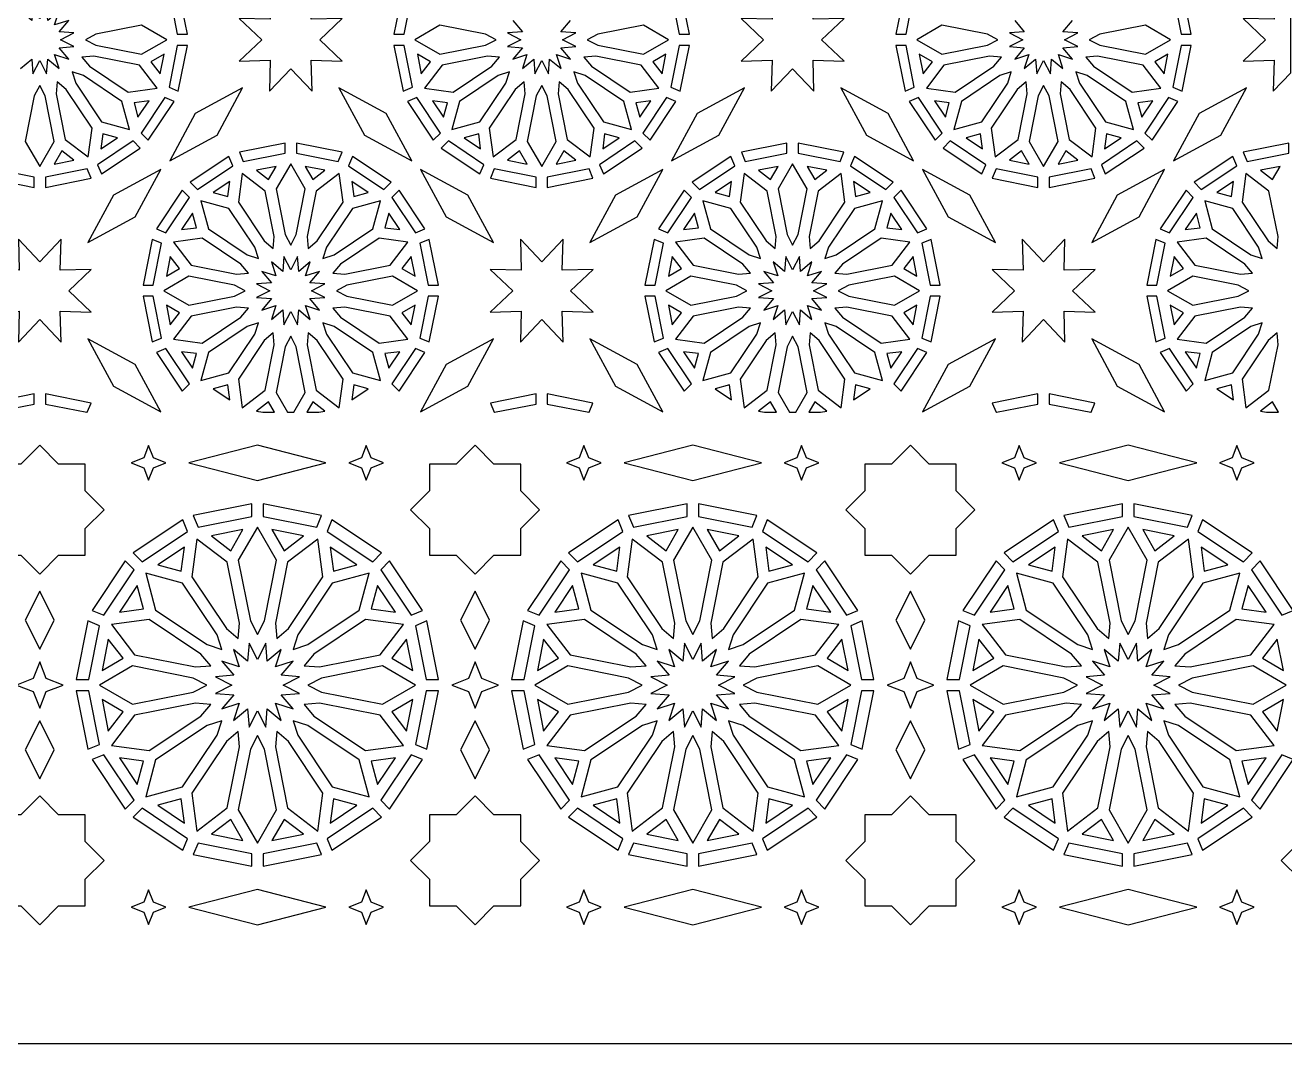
# Model space of a CAD drawing. Header units: millimetres. Extents: x 5 to 6335, y 27 to 2435.
# Drawn here: x 5806 to 6157.4, y 1034.8 to 1319 of the extents above; entities that cross this region are included whole.
import ezdxf

# ---------------------------------------------------------------- set-up
doc = ezdxf.new("R2010")
doc.units = ezdxf.units.MM
doc.layers.add('CUT', color=1, linetype='CONTINUOUS')

msp = doc.modelspace()

# ---------------------------------------------------------------- linework, layer by layer
at = {"layer": 'CUT'}
for points in [[(6335.16, 2434.99), (6335.16, 1034.84), (5285.01, 1034.84), (5285.01, 2434.99)], [(5851.276, 1316.49), (5848.742, 1329.223), (5846.143, 1328.145), (5848.461, 1316.49)], [(5886.036, 1300.548), (5885.803, 1309.197), (5894.452, 1308.964), (5888.171, 1314.915), (5894.452, 1320.866), (5885.803, 1320.633), (5886.036, 1329.282), (5880.085, 1323.001), (5874.134, 1329.282), (5874.367, 1320.633), (5865.718, 1320.866), (5871.999, 1314.915), (5865.718, 1308.964), (5874.367, 1309.197), (5874.134, 1300.548), (5880.085, 1306.829)], [(5911.709, 1316.49), (5914.027, 1328.145), (5911.428, 1329.223), (5908.894, 1316.49)], [(5991.276, 1316.49), (5988.742, 1329.223), (5986.143, 1328.145), (5988.461, 1316.49)], [(6026.036, 1300.548), (6025.803, 1309.197), (6034.452, 1308.964), (6028.171, 1314.915), (6034.452, 1320.866), (6025.803, 1320.633), (6026.036, 1329.282), (6020.085, 1323.001), (6014.134, 1329.282), (6014.367, 1320.633), (6005.718, 1320.866), (6011.999, 1314.915), (6005.718, 1308.964), (6014.367, 1309.197), (6014.134, 1300.548), (6020.085, 1306.829)], [(6051.709, 1316.49), (6054.027, 1328.145), (6051.428, 1329.223), (6048.894, 1316.49)], [(6131.276, 1316.49), (6128.742, 1329.223), (6126.143, 1328.145), (6128.461, 1316.49)], [(6159.01, 1324.136), (6154.134, 1329.282), (6154.367, 1320.633), (6145.718, 1320.866), (6151.999, 1314.915), (6145.718, 1308.964), (6154.367, 1309.197), (6154.134, 1300.548), (6159.01, 1305.694)], [(5822.816, 1314.915), (5825.773, 1313.401), (5838.485, 1310.872), (5845.489, 1314.915), (5838.485, 1318.958), (5825.773, 1316.429)], [(5937.354, 1314.915), (5934.397, 1316.429), (5921.685, 1318.958), (5914.681, 1314.915), (5921.685, 1310.872), (5934.397, 1313.401)], [(5962.816, 1314.915), (5965.773, 1313.401), (5978.485, 1310.872), (5985.489, 1314.915), (5978.485, 1318.958), (5965.773, 1316.429)], [(6077.354, 1314.915), (6074.397, 1316.429), (6061.685, 1318.958), (6054.681, 1314.915), (6061.685, 1310.872), (6074.397, 1313.401)], [(6102.816, 1314.915), (6105.773, 1313.401), (6118.485, 1310.872), (6125.489, 1314.915), (6118.485, 1318.958), (6105.773, 1316.429)], [(5844.754, 1310.853), (5841.103, 1308.745), (5843.67, 1305.4)], [(5848.742, 1300.607), (5851.276, 1313.34), (5848.461, 1313.34), (5846.143, 1301.685)], [(5914.027, 1301.685), (5911.709, 1313.34), (5908.894, 1313.34), (5911.428, 1300.607)], [(5916.5, 1305.4), (5919.067, 1308.745), (5915.416, 1310.853)], [(5984.754, 1310.853), (5981.103, 1308.745), (5983.67, 1305.4)], [(5988.742, 1300.607), (5991.276, 1313.34), (5988.461, 1313.34), (5986.143, 1301.685)], [(6054.027, 1301.685), (6051.709, 1313.34), (6048.894, 1313.34), (6051.428, 1300.607)], [(6056.5, 1305.4), (6059.067, 1308.745), (6055.416, 1310.853)], [(6124.754, 1310.853), (6121.103, 1308.745), (6123.67, 1305.4)], [(6128.742, 1300.607), (6131.276, 1313.34), (6128.461, 1313.34), (6126.143, 1301.685)], [(5823.998, 1307.513), (5834.776, 1300.311), (5842.793, 1301.366), (5837.871, 1307.782), (5825.158, 1310.311), (5821.847, 1310.043)], [(5938.323, 1310.043), (5935.012, 1310.311), (5922.299, 1307.782), (5917.377, 1301.366), (5925.394, 1300.311), (5936.172, 1307.513)], [(5963.998, 1307.513), (5974.776, 1300.311), (5982.793, 1301.366), (5977.871, 1307.782), (5965.158, 1310.311), (5961.847, 1310.043)], [(6078.323, 1310.043), (6075.012, 1310.311), (6062.299, 1307.782), (6057.377, 1301.366), (6065.394, 1300.311), (6076.172, 1307.513)], [(6103.998, 1307.513), (6114.776, 1300.311), (6122.793, 1301.366), (6117.871, 1307.782), (6105.158, 1310.311), (6101.847, 1310.043)], [(5819.087, 1305.913), (5820.107, 1302.751), (5827.308, 1291.974), (5835.119, 1289.881), (5833.026, 1297.692), (5822.249, 1304.893)], [(5941.083, 1305.913), (5937.921, 1304.893), (5927.144, 1297.692), (5925.051, 1289.881), (5932.862, 1291.974), (5940.063, 1302.751)], [(5959.087, 1305.913), (5960.107, 1302.751), (5967.308, 1291.974), (5975.119, 1289.881), (5973.026, 1297.692), (5962.249, 1304.893)], [(6081.083, 1305.913), (6077.921, 1304.893), (6067.144, 1297.692), (6065.051, 1289.881), (6072.862, 1291.974), (6080.063, 1302.751)], [(6099.087, 1305.913), (6100.107, 1302.751), (6107.308, 1291.974), (6115.119, 1289.881), (6113.026, 1297.692), (6102.249, 1304.893)], [(5808.571, 1299.227), (5806.042, 1286.515), (5810.085, 1279.511), (5814.128, 1286.515), (5811.599, 1299.227), (5810.085, 1302.184)], [(5814.957, 1303.153), (5814.689, 1299.842), (5817.218, 1287.129), (5823.634, 1282.207), (5824.689, 1290.224), (5817.487, 1301.002)], [(5859.529, 1288.266), (5866.634, 1301.464), (5853.436, 1294.359), (5846.331, 1281.161)], [(5906.734, 1294.359), (5893.536, 1301.464), (5900.641, 1288.266), (5913.839, 1281.161)], [(5945.213, 1303.153), (5942.683, 1301.002), (5935.481, 1290.224), (5936.536, 1282.207), (5942.952, 1287.129), (5945.481, 1299.842)], [(5950.085, 1302.184), (5948.571, 1299.227), (5946.042, 1286.515), (5950.085, 1279.511), (5954.128, 1286.515), (5951.599, 1299.227)], [(5954.957, 1303.153), (5954.689, 1299.842), (5957.218, 1287.129), (5963.634, 1282.207), (5964.689, 1290.224), (5957.487, 1301.002)], [(5999.529, 1288.266), (6006.634, 1301.464), (5993.436, 1294.359), (5986.331, 1281.161)], [(6046.734, 1294.359), (6033.536, 1301.464), (6040.641, 1288.266), (6053.839, 1281.161)], [(6085.213, 1303.153), (6082.683, 1301.002), (6075.481, 1290.224), (6076.536, 1282.207), (6082.952, 1287.129), (6085.481, 1299.842)], [(6090.085, 1302.184), (6088.571, 1299.227), (6086.042, 1286.515), (6090.085, 1279.511), (6094.128, 1286.515), (6091.599, 1299.227)], [(6094.957, 1303.153), (6094.689, 1299.842), (6097.218, 1287.129), (6103.634, 1282.207), (6104.689, 1290.224), (6097.487, 1301.002)], [(6139.529, 1288.266), (6146.634, 1301.464), (6133.436, 1294.359), (6126.331, 1281.161)], [(5840.561, 1297.895), (5836.381, 1297.345), (5837.472, 1293.272)], [(5840.324, 1286.903), (5847.537, 1297.697), (5844.937, 1298.774), (5838.335, 1288.893)], [(5912.633, 1297.697), (5919.846, 1286.903), (5921.835, 1288.893), (5915.233, 1298.774)], [(5922.698, 1293.272), (5923.789, 1297.345), (5919.609, 1297.895)], [(5980.561, 1297.895), (5976.381, 1297.345), (5977.472, 1293.272)], [(5980.324, 1286.903), (5987.537, 1297.697), (5984.937, 1298.774), (5978.335, 1288.893)], [(6052.633, 1297.697), (6059.846, 1286.903), (6061.835, 1288.893), (6055.233, 1298.774)], [(6062.698, 1293.272), (6063.789, 1297.345), (6059.609, 1297.895)], [(6120.561, 1297.895), (6116.381, 1297.345), (6117.472, 1293.272)], [(6120.324, 1286.903), (6127.537, 1297.697), (6124.937, 1298.774), (6118.335, 1288.893)], [(5827.303, 1277.463), (5838.097, 1284.676), (5836.107, 1286.665), (5826.226, 1280.063)], [(5831.728, 1287.528), (5827.655, 1288.619), (5827.105, 1284.439)], [(5866.855, 1280.973), (5878.51, 1283.291), (5878.51, 1286.106), (5865.777, 1283.572)], [(5881.66, 1283.291), (5893.315, 1280.973), (5894.393, 1283.572), (5881.66, 1286.106)], [(5922.073, 1284.676), (5932.867, 1277.463), (5933.944, 1280.063), (5924.063, 1286.665)], [(5933.065, 1284.439), (5932.515, 1288.619), (5928.442, 1287.528)], [(5967.303, 1277.463), (5978.097, 1284.676), (5976.107, 1286.665), (5966.226, 1280.063)], [(5971.728, 1287.528), (5967.655, 1288.619), (5967.105, 1284.439)], [(6006.855, 1280.973), (6018.51, 1283.291), (6018.51, 1286.106), (6005.777, 1283.572)], [(6021.66, 1283.291), (6033.315, 1280.973), (6034.393, 1283.572), (6021.66, 1286.106)], [(6062.073, 1284.676), (6072.867, 1277.463), (6073.944, 1280.063), (6064.063, 1286.665)], [(6073.065, 1284.439), (6072.515, 1288.619), (6068.442, 1287.528)], [(6107.303, 1277.463), (6118.097, 1284.676), (6116.107, 1286.665), (6106.226, 1280.063)], [(6111.728, 1287.528), (6107.655, 1288.619), (6107.105, 1284.439)], [(6146.855, 1280.973), (6158.51, 1283.291), (6158.51, 1286.106), (6145.777, 1283.572)], [(5819.6, 1281.33), (5816.255, 1283.897), (5814.147, 1280.246)], [(5946.023, 1280.246), (5943.915, 1283.897), (5940.57, 1281.33)], [(5959.6, 1281.33), (5956.255, 1283.897), (5954.147, 1280.246)], [(6086.023, 1280.246), (6083.915, 1283.897), (6080.57, 1281.33)], [(6099.6, 1281.33), (6096.255, 1283.897), (6094.147, 1280.246)], [(5854.063, 1273.165), (5863.944, 1279.767), (5862.867, 1282.367), (5852.073, 1275.154)], [(5873.915, 1275.933), (5876.023, 1279.584), (5870.57, 1278.5)], [(5880.085, 1257.646), (5881.599, 1260.603), (5884.128, 1273.315), (5880.085, 1280.319), (5876.042, 1273.315), (5878.571, 1260.603)], [(5886.255, 1275.933), (5889.6, 1278.5), (5884.147, 1279.584)], [(5908.097, 1275.154), (5897.303, 1282.367), (5896.226, 1279.767), (5906.107, 1273.165)], [(5994.063, 1273.165), (6003.944, 1279.767), (6002.867, 1282.367), (5992.073, 1275.154)], [(6013.915, 1275.933), (6016.023, 1279.584), (6010.57, 1278.5)], [(6020.085, 1257.646), (6021.599, 1260.603), (6024.128, 1273.315), (6020.085, 1280.319), (6016.042, 1273.315), (6018.571, 1260.603)], [(6026.255, 1275.933), (6029.6, 1278.5), (6024.147, 1279.584)], [(6048.097, 1275.154), (6037.303, 1282.367), (6036.226, 1279.767), (6046.107, 1273.165)], [(6134.063, 1273.165), (6143.944, 1279.767), (6142.867, 1282.367), (6132.073, 1275.154)], [(6153.915, 1275.933), (6156.023, 1279.584), (6150.57, 1278.5)], [(5808.51, 1276.539), (5796.855, 1278.857), (5795.777, 1276.258), (5808.51, 1273.724)], [(5811.66, 1273.724), (5824.393, 1276.258), (5823.315, 1278.857), (5811.66, 1276.539)], [(5830.641, 1271.564), (5823.536, 1258.366), (5836.734, 1265.471), (5843.839, 1278.669)], [(5858.442, 1272.302), (5862.515, 1271.211), (5863.065, 1275.391)], [(5875.213, 1256.677), (5875.481, 1259.988), (5872.952, 1272.701), (5866.536, 1277.623), (5865.481, 1269.606), (5872.683, 1258.828)], [(5884.957, 1256.677), (5887.487, 1258.828), (5894.689, 1269.606), (5893.634, 1277.623), (5887.218, 1272.701), (5884.689, 1259.988)], [(5897.655, 1271.211), (5901.728, 1272.302), (5897.105, 1275.391)], [(5923.436, 1265.471), (5936.634, 1258.366), (5929.529, 1271.564), (5916.331, 1278.669)], [(5935.777, 1276.258), (5948.51, 1273.724), (5948.51, 1276.539), (5936.855, 1278.857)], [(5951.66, 1273.724), (5964.393, 1276.258), (5963.315, 1278.857), (5951.66, 1276.539)], [(5970.641, 1271.564), (5963.536, 1258.366), (5976.734, 1265.471), (5983.839, 1278.669)], [(5998.442, 1272.302), (6002.515, 1271.211), (6003.065, 1275.391)], [(6015.213, 1256.677), (6015.481, 1259.988), (6012.952, 1272.701), (6006.536, 1277.623), (6005.481, 1269.606), (6012.683, 1258.828)], [(6024.957, 1256.677), (6027.487, 1258.828), (6034.689, 1269.606), (6033.634, 1277.623), (6027.218, 1272.701), (6024.689, 1259.988)], [(6037.655, 1271.211), (6041.728, 1272.302), (6037.105, 1275.391)], [(6063.436, 1265.471), (6076.634, 1258.366), (6069.529, 1271.564), (6056.331, 1278.669)], [(6075.777, 1276.258), (6088.51, 1273.724), (6088.51, 1276.539), (6076.855, 1278.857)], [(6091.66, 1273.724), (6104.393, 1276.258), (6103.315, 1278.857), (6091.66, 1276.539)], [(6110.641, 1271.564), (6103.536, 1258.366), (6116.734, 1265.471), (6123.839, 1278.669)], [(6138.442, 1272.302), (6142.515, 1271.211), (6143.065, 1275.391)], [(6155.213, 1256.677), (6155.481, 1259.988), (6152.952, 1272.701), (6146.536, 1277.623), (6145.481, 1269.606), (6152.683, 1258.828)], [(5845.233, 1261.056), (5851.835, 1270.937), (5849.846, 1272.927), (5842.633, 1262.133)], [(5917.537, 1262.133), (5910.324, 1272.927), (5908.335, 1270.937), (5914.937, 1261.056)], [(5985.233, 1261.056), (5991.835, 1270.937), (5989.846, 1272.927), (5982.633, 1262.133)], [(6057.537, 1262.133), (6050.324, 1272.927), (6048.335, 1270.937), (6054.937, 1261.056)], [(6125.233, 1261.056), (6131.835, 1270.937), (6129.846, 1272.927), (6122.633, 1262.133)], [(5871.083, 1253.917), (5870.063, 1257.079), (5862.862, 1267.856), (5855.051, 1269.949), (5857.144, 1262.138), (5867.921, 1254.937)], [(5889.087, 1253.917), (5892.249, 1254.937), (5903.026, 1262.138), (5905.119, 1269.949), (5897.308, 1267.856), (5890.107, 1257.079)], [(6011.083, 1253.917), (6010.063, 1257.079), (6002.862, 1267.856), (5995.051, 1269.949), (5997.144, 1262.138), (6007.921, 1254.937)], [(6029.087, 1253.917), (6032.249, 1254.937), (6043.026, 1262.138), (6045.119, 1269.949), (6037.308, 1267.856), (6030.107, 1257.079)], [(6151.083, 1253.917), (6150.063, 1257.079), (6142.862, 1267.856), (6135.051, 1269.949), (6137.144, 1262.138), (6147.921, 1254.937)], [(5849.609, 1261.935), (5853.789, 1262.485), (5852.698, 1266.558)], [(5906.381, 1262.485), (5910.561, 1261.935), (5907.472, 1266.558)], [(5989.609, 1261.935), (5993.789, 1262.485), (5992.698, 1266.558)], [(6046.381, 1262.485), (6050.561, 1261.935), (6047.472, 1266.558)], [(6129.609, 1261.935), (6133.789, 1262.485), (6132.698, 1266.558)], [(5810.085, 1236.829), (5816.036, 1230.548), (5815.803, 1239.197), (5824.452, 1238.964), (5818.171, 1244.915), (5824.452, 1250.866), (5815.803, 1250.633), (5816.036, 1259.282), (5810.085, 1253.001), (5804.134, 1259.282), (5804.367, 1250.633), (5795.718, 1250.866), (5801.999, 1244.915), (5795.718, 1238.964), (5804.367, 1239.197), (5804.134, 1230.548)], [(5841.709, 1246.49), (5844.027, 1258.145), (5841.428, 1259.223), (5838.894, 1246.49)], [(5868.323, 1249.787), (5866.172, 1252.317), (5855.394, 1259.519), (5847.377, 1258.464), (5852.299, 1252.048), (5865.012, 1249.519)], [(5891.847, 1249.787), (5895.158, 1249.519), (5907.871, 1252.048), (5912.793, 1258.464), (5904.776, 1259.519), (5893.998, 1252.317)], [(5921.276, 1246.49), (5918.742, 1259.223), (5916.143, 1258.145), (5918.461, 1246.49)], [(5956.036, 1230.548), (5955.803, 1239.197), (5964.452, 1238.964), (5958.171, 1244.915), (5964.452, 1250.866), (5955.803, 1250.633), (5956.036, 1259.282), (5950.085, 1253.001), (5944.134, 1259.282), (5944.367, 1250.633), (5935.718, 1250.866), (5941.999, 1244.915), (5935.718, 1238.964), (5944.367, 1239.197), (5944.134, 1230.548), (5950.085, 1236.829)], [(5981.709, 1246.49), (5984.027, 1258.145), (5981.428, 1259.223), (5978.894, 1246.49)], [(6008.323, 1249.787), (6006.172, 1252.317), (5995.394, 1259.519), (5987.377, 1258.464), (5992.299, 1252.048), (6005.012, 1249.519)], [(6031.847, 1249.787), (6035.158, 1249.519), (6047.871, 1252.048), (6052.793, 1258.464), (6044.776, 1259.519), (6033.998, 1252.317)], [(6061.276, 1246.49), (6058.742, 1259.223), (6056.143, 1258.145), (6058.461, 1246.49)], [(6096.036, 1230.548), (6095.803, 1239.197), (6104.452, 1238.964), (6098.171, 1244.915), (6104.452, 1250.866), (6095.803, 1250.633), (6096.036, 1259.282), (6090.085, 1253.001), (6084.134, 1259.282), (6084.367, 1250.633), (6075.718, 1250.866), (6081.999, 1244.915), (6075.718, 1238.964), (6084.367, 1239.197), (6084.134, 1230.548), (6090.085, 1236.829)], [(6121.709, 1246.49), (6124.027, 1258.145), (6121.428, 1259.223), (6118.894, 1246.49)], [(6148.323, 1249.787), (6146.172, 1252.317), (6135.394, 1259.519), (6127.377, 1258.464), (6132.299, 1252.048), (6145.012, 1249.519)], [(5845.416, 1248.977), (5849.067, 1251.085), (5846.5, 1254.43)], [(5881.978, 1235.397), (5882.313, 1239.535), (5885.477, 1236.846), (5884.203, 1240.797), (5888.154, 1239.523), (5885.465, 1242.687), (5889.603, 1243.022), (5885.909, 1244.915), (5889.603, 1246.808), (5885.465, 1247.143), (5888.154, 1250.307), (5884.203, 1249.033), (5885.477, 1252.984), (5882.313, 1250.295), (5881.978, 1254.433), (5880.085, 1250.739), (5878.192, 1254.433), (5877.857, 1250.295), (5874.693, 1252.984), (5875.967, 1249.033), (5872.016, 1250.307), (5874.705, 1247.143), (5870.567, 1246.808), (5874.261, 1244.915), (5870.567, 1243.022), (5874.705, 1242.687), (5872.016, 1239.523), (5875.967, 1240.797), (5874.693, 1236.846), (5877.857, 1239.535), (5878.192, 1235.397), (5880.085, 1239.091)], [(5911.103, 1251.085), (5914.754, 1248.977), (5913.67, 1254.43)], [(5985.416, 1248.977), (5989.067, 1251.085), (5986.5, 1254.43)], [(6021.978, 1235.397), (6022.313, 1239.535), (6025.477, 1236.846), (6024.203, 1240.797), (6028.154, 1239.523), (6025.465, 1242.687), (6029.603, 1243.022), (6025.909, 1244.915), (6029.603, 1246.808), (6025.465, 1247.143), (6028.154, 1250.307), (6024.203, 1249.033), (6025.477, 1252.984), (6022.313, 1250.295), (6021.978, 1254.433), (6020.085, 1250.739), (6018.192, 1254.433), (6017.857, 1250.295), (6014.693, 1252.984), (6015.967, 1249.033), (6012.016, 1250.307), (6014.705, 1247.143), (6010.567, 1246.808), (6014.261, 1244.915), (6010.567, 1243.022), (6014.705, 1242.687), (6012.016, 1239.523), (6015.967, 1240.797), (6014.693, 1236.846), (6017.857, 1239.535), (6018.192, 1235.397), (6020.085, 1239.091)], [(6051.103, 1251.085), (6054.754, 1248.977), (6053.67, 1254.43)], [(6125.416, 1248.977), (6129.067, 1251.085), (6126.5, 1254.43)], [(5867.354, 1244.915), (5864.397, 1246.429), (5851.685, 1248.958), (5844.681, 1244.915), (5851.685, 1240.872), (5864.397, 1243.401)], [(5892.816, 1244.915), (5895.773, 1243.401), (5908.485, 1240.872), (5915.489, 1244.915), (5908.485, 1248.958), (5895.773, 1246.429)], [(6007.354, 1244.915), (6004.397, 1246.429), (5991.685, 1248.958), (5984.681, 1244.915), (5991.685, 1240.872), (6004.397, 1243.401)], [(6032.816, 1244.915), (6035.773, 1243.401), (6048.485, 1240.872), (6055.489, 1244.915), (6048.485, 1248.958), (6035.773, 1246.429)], [(6147.354, 1244.915), (6144.397, 1246.429), (6131.685, 1248.958), (6124.681, 1244.915), (6131.685, 1240.872), (6144.397, 1243.401)], [(5844.027, 1231.685), (5841.709, 1243.34), (5838.894, 1243.34), (5841.428, 1230.607)], [(5846.5, 1235.4), (5849.067, 1238.745), (5845.416, 1240.853)], [(5868.323, 1240.043), (5865.012, 1240.311), (5852.299, 1237.782), (5847.377, 1231.366), (5855.394, 1230.311), (5866.172, 1237.513)], [(5893.998, 1237.513), (5904.776, 1230.311), (5912.793, 1231.366), (5907.871, 1237.782), (5895.158, 1240.311), (5891.847, 1240.043)], [(5914.754, 1240.853), (5911.103, 1238.745), (5913.67, 1235.4)], [(5918.742, 1230.607), (5921.276, 1243.34), (5918.461, 1243.34), (5916.143, 1231.685)], [(5984.027, 1231.685), (5981.709, 1243.34), (5978.894, 1243.34), (5981.428, 1230.607)], [(5986.5, 1235.4), (5989.067, 1238.745), (5985.416, 1240.853)], [(6008.323, 1240.043), (6005.012, 1240.311), (5992.299, 1237.782), (5987.377, 1231.366), (5995.394, 1230.311), (6006.172, 1237.513)], [(6033.998, 1237.513), (6044.776, 1230.311), (6052.793, 1231.366), (6047.871, 1237.782), (6035.158, 1240.311), (6031.847, 1240.043)], [(6054.754, 1240.853), (6051.103, 1238.745), (6053.67, 1235.4)], [(6058.742, 1230.607), (6061.276, 1243.34), (6058.461, 1243.34), (6056.143, 1231.685)], [(6124.027, 1231.685), (6121.709, 1243.34), (6118.894, 1243.34), (6121.428, 1230.607)], [(6126.5, 1235.4), (6129.067, 1238.745), (6125.416, 1240.853)], [(6148.323, 1240.043), (6145.012, 1240.311), (6132.299, 1237.782), (6127.377, 1231.366), (6135.394, 1230.311), (6146.172, 1237.513)], [(5871.083, 1235.913), (5867.921, 1234.893), (5857.144, 1227.692), (5855.051, 1219.881), (5862.862, 1221.974), (5870.063, 1232.751)], [(5889.087, 1235.913), (5890.107, 1232.751), (5897.308, 1221.974), (5905.119, 1219.881), (5903.026, 1227.692), (5892.249, 1234.893)], [(6011.083, 1235.913), (6007.921, 1234.893), (5997.144, 1227.692), (5995.051, 1219.881), (6002.862, 1221.974), (6010.063, 1232.751)], [(6029.087, 1235.913), (6030.107, 1232.751), (6037.308, 1221.974), (6045.119, 1219.881), (6043.026, 1227.692), (6032.249, 1234.893)], [(6151.083, 1235.913), (6147.921, 1234.893), (6137.144, 1227.692), (6135.051, 1219.881), (6142.862, 1221.974), (6150.063, 1232.751)], [(5836.734, 1224.359), (5823.536, 1231.464), (5830.641, 1218.266), (5843.839, 1211.161)], [(5875.213, 1233.153), (5872.683, 1231.002), (5865.481, 1220.224), (5866.536, 1212.207), (5872.952, 1217.129), (5875.481, 1229.842)], [(5880.939, 1210.99), (5884.128, 1216.515), (5881.599, 1229.227), (5880.085, 1232.184), (5878.571, 1229.227), (5876.042, 1216.515), (5879.231, 1210.99)], [(5884.957, 1233.153), (5884.689, 1229.842), (5887.218, 1217.129), (5893.634, 1212.207), (5894.689, 1220.224), (5887.487, 1231.002)], [(5929.529, 1218.266), (5936.634, 1231.464), (5923.436, 1224.359), (5916.331, 1211.161)], [(5976.734, 1224.359), (5963.536, 1231.464), (5970.641, 1218.266), (5983.839, 1211.161)], [(6015.213, 1233.153), (6012.683, 1231.002), (6005.481, 1220.224), (6006.536, 1212.207), (6012.952, 1217.129), (6015.481, 1229.842)], [(6020.939, 1210.99), (6024.128, 1216.515), (6021.599, 1229.227), (6020.085, 1232.184), (6018.571, 1229.227), (6016.042, 1216.515), (6019.231, 1210.99)], [(6024.957, 1233.153), (6024.689, 1229.842), (6027.218, 1217.129), (6033.634, 1212.207), (6034.689, 1220.224), (6027.487, 1231.002)], [(6069.529, 1218.266), (6076.634, 1231.464), (6063.436, 1224.359), (6056.331, 1211.161)], [(6116.734, 1224.359), (6103.536, 1231.464), (6110.641, 1218.266), (6123.839, 1211.161)], [(6155.213, 1233.153), (6152.683, 1231.002), (6145.481, 1220.224), (6146.536, 1212.207), (6152.952, 1217.129), (6155.481, 1229.842)], [(5842.633, 1227.697), (5849.846, 1216.903), (5851.835, 1218.893), (5845.233, 1228.774)], [(5852.698, 1223.272), (5853.789, 1227.345), (5849.609, 1227.895)], [(5910.561, 1227.895), (5906.381, 1227.345), (5907.472, 1223.272)], [(5910.324, 1216.903), (5917.537, 1227.697), (5914.937, 1228.774), (5908.335, 1218.893)], [(5982.633, 1227.697), (5989.846, 1216.903), (5991.835, 1218.893), (5985.233, 1228.774)], [(5992.698, 1223.272), (5993.789, 1227.345), (5989.609, 1227.895)], [(6050.561, 1227.895), (6046.381, 1227.345), (6047.472, 1223.272)], [(6050.324, 1216.903), (6057.537, 1227.697), (6054.937, 1228.774), (6048.335, 1218.893)], [(6122.633, 1227.697), (6129.846, 1216.903), (6131.835, 1218.893), (6125.233, 1228.774)], [(6132.698, 1223.272), (6133.789, 1227.345), (6129.609, 1227.895)], [(5796.945, 1210.99), (5808.51, 1213.291), (5808.51, 1216.106), (5795.777, 1213.572), (5796.847, 1210.99)], [(5823.323, 1210.99), (5824.393, 1213.572), (5811.66, 1216.106), (5811.66, 1213.291), (5823.225, 1210.99)], [(5863.065, 1214.439), (5862.515, 1218.619), (5858.442, 1217.528)], [(5901.728, 1217.528), (5897.655, 1218.619), (5897.105, 1214.439)], [(5936.945, 1210.99), (5948.51, 1213.291), (5948.51, 1216.106), (5935.777, 1213.572), (5936.847, 1210.99)], [(5963.323, 1210.99), (5964.393, 1213.572), (5951.66, 1216.106), (5951.66, 1213.291), (5963.225, 1210.99)], [(6003.065, 1214.439), (6002.515, 1218.619), (5998.442, 1217.528)], [(6041.728, 1217.528), (6037.655, 1218.619), (6037.105, 1214.439)], [(6076.945, 1210.99), (6088.51, 1213.291), (6088.51, 1216.106), (6075.777, 1213.572), (6076.847, 1210.99)], [(6103.323, 1210.99), (6104.393, 1213.572), (6091.66, 1216.106), (6091.66, 1213.291), (6103.225, 1210.99)], [(6143.065, 1214.439), (6142.515, 1218.619), (6138.442, 1217.528)], [(5875.594, 1210.99), (5873.915, 1213.897), (5870.57, 1211.33), (5872.282, 1210.99)], [(5887.888, 1210.99), (5889.6, 1211.33), (5886.255, 1213.897), (5884.576, 1210.99)], [(6015.594, 1210.99), (6013.915, 1213.897), (6010.57, 1211.33), (6012.282, 1210.99)], [(6027.888, 1210.99), (6029.6, 1211.33), (6026.255, 1213.897), (6024.576, 1210.99)], [(6155.594, 1210.99), (6153.915, 1213.897), (6150.57, 1211.33), (6152.282, 1210.99)], [(5797.368, 1178.558), (5797.368, 1171.108), (5804.818, 1171.108), (5810.085, 1165.841), (5815.352, 1171.108), (5822.802, 1171.108), (5822.802, 1178.558), (5828.069, 1183.825), (5822.802, 1189.092), (5822.802, 1196.542), (5815.352, 1196.542), (5810.085, 1201.809), (5804.818, 1196.542), (5797.368, 1196.542), (5797.368, 1189.092), (5792.101, 1183.825)], [(5839.079, 1195.527), (5840.442, 1192.069), (5841.805, 1195.527), (5845.263, 1196.89), (5841.805, 1198.253), (5840.442, 1201.711), (5839.079, 1198.253), (5835.621, 1196.89)], [(5851.671, 1196.89), (5870.799, 1191.942), (5889.928, 1196.89), (5870.799, 1201.838)], [(5899.793, 1195.527), (5901.156, 1192.069), (5902.52, 1195.527), (5905.977, 1196.89), (5902.52, 1198.253), (5901.156, 1201.711), (5899.793, 1198.253), (5896.335, 1196.89)], [(5918.797, 1178.558), (5918.797, 1171.108), (5926.246, 1171.108), (5931.514, 1165.841), (5936.781, 1171.108), (5944.23, 1171.108), (5944.23, 1178.558), (5949.498, 1183.825), (5944.23, 1189.092), (5944.23, 1196.542), (5936.781, 1196.542), (5931.514, 1201.809), (5926.246, 1196.542), (5918.797, 1196.542), (5918.797, 1189.092), (5913.53, 1183.825)], [(5960.507, 1195.527), (5961.871, 1192.069), (5963.234, 1195.527), (5966.692, 1196.89), (5963.234, 1198.253), (5961.871, 1201.711), (5960.507, 1198.253), (5957.05, 1196.89)], [(5973.099, 1196.89), (5992.228, 1191.942), (6011.356, 1196.89), (5992.228, 1201.838)], [(6021.222, 1195.527), (6022.585, 1192.069), (6023.948, 1195.527), (6027.406, 1196.89), (6023.948, 1198.253), (6022.585, 1201.711), (6021.222, 1198.253), (6017.764, 1196.89)], [(6040.226, 1178.558), (6040.226, 1171.108), (6047.675, 1171.108), (6052.942, 1165.841), (6058.21, 1171.108), (6065.659, 1171.108), (6065.659, 1178.558), (6070.926, 1183.825), (6065.659, 1189.092), (6065.659, 1196.542), (6058.21, 1196.542), (6052.942, 1201.809), (6047.675, 1196.542), (6040.226, 1196.542), (6040.226, 1189.092), (6034.958, 1183.825)], [(6081.936, 1195.527), (6083.299, 1192.069), (6084.663, 1195.527), (6088.12, 1196.89), (6084.663, 1198.253), (6083.299, 1201.711), (6081.936, 1198.253), (6078.478, 1196.89)], [(6094.528, 1196.89), (6113.656, 1191.942), (6132.785, 1196.89), (6113.656, 1201.838)], [(6142.65, 1195.527), (6144.014, 1192.069), (6145.377, 1195.527), (6148.835, 1196.89), (6145.377, 1198.253), (6144.014, 1201.711), (6142.65, 1198.253), (6139.193, 1196.89)], [(5854.25, 1178.986), (5869.224, 1181.964), (5869.224, 1185.446), (5852.917, 1182.201)], [(5872.374, 1181.964), (5887.349, 1178.986), (5888.682, 1182.201), (5872.374, 1185.446)], [(5975.678, 1178.986), (5990.653, 1181.964), (5990.653, 1185.446), (5974.346, 1182.201)], [(5993.803, 1181.964), (6008.777, 1178.986), (6010.11, 1182.201), (5993.803, 1185.446)], [(6097.107, 1178.986), (6112.081, 1181.964), (6112.081, 1185.446), (6095.774, 1182.201)], [(6115.231, 1181.964), (6130.206, 1178.986), (6131.539, 1182.201), (6115.231, 1185.446)], [(5838.645, 1169.298), (5851.339, 1177.78), (5850.007, 1180.996), (5836.183, 1171.759)], [(5890.259, 1177.78), (5902.954, 1169.298), (5905.416, 1171.759), (5891.591, 1180.996)], [(5960.073, 1169.298), (5972.768, 1177.78), (5971.436, 1180.996), (5957.612, 1171.759)], [(6011.688, 1177.78), (6024.382, 1169.298), (6026.844, 1171.759), (6013.02, 1180.996)], [(6081.502, 1169.298), (6094.196, 1177.78), (6092.865, 1180.996), (6079.04, 1171.759)], [(6133.117, 1177.78), (6145.811, 1169.298), (6148.273, 1171.759), (6134.448, 1180.996)], [(5857.965, 1176.513), (5863.347, 1172.384), (5866.738, 1178.258)], [(5872.751, 1152.801), (5876.126, 1169.766), (5870.799, 1178.992), (5865.473, 1169.766), (5868.848, 1152.801), (5870.799, 1148.991)], [(5883.634, 1176.513), (5874.861, 1178.258), (5878.252, 1172.384)], [(5979.393, 1176.513), (5984.775, 1172.384), (5988.166, 1178.258)], [(5994.179, 1152.801), (5997.554, 1169.766), (5992.228, 1178.992), (5986.901, 1169.766), (5990.276, 1152.801), (5992.228, 1148.991)], [(6005.062, 1176.513), (5996.289, 1178.258), (5999.681, 1172.384)], [(6100.822, 1176.513), (6106.204, 1172.384), (6109.595, 1178.258)], [(6115.608, 1152.801), (6118.983, 1169.766), (6113.656, 1178.992), (6108.33, 1169.766), (6111.705, 1152.801), (6113.656, 1148.991)], [(6126.491, 1176.513), (6117.718, 1178.258), (6121.109, 1172.384)], [(5865.412, 1147.92), (5865.758, 1152.187), (5862.383, 1169.152), (5853.931, 1175.636), (5852.541, 1165.075), (5862.152, 1150.692)], [(5879.447, 1150.692), (5889.057, 1165.075), (5887.667, 1175.636), (5879.215, 1169.152), (5875.841, 1152.187), (5876.186, 1147.92)], [(5986.841, 1147.92), (5987.186, 1152.187), (5983.812, 1169.152), (5975.36, 1175.636), (5973.97, 1165.075), (5983.58, 1150.692)], [(6000.875, 1150.692), (6010.486, 1165.075), (6009.096, 1175.636), (6000.644, 1169.152), (5997.27, 1152.187), (5997.615, 1147.92)], [(6108.27, 1147.92), (6108.615, 1152.187), (6105.241, 1169.152), (6096.788, 1175.636), (6095.398, 1165.075), (6105.009, 1150.692)], [(6122.304, 1150.692), (6131.914, 1165.075), (6130.524, 1175.636), (6122.072, 1169.152), (6118.698, 1152.187), (6119.043, 1147.92)], [(5843.023, 1168.435), (5849.575, 1166.679), (5850.461, 1173.405)], [(5898.576, 1168.435), (5891.138, 1173.405), (5892.023, 1166.679)], [(5964.451, 1168.435), (5971.004, 1166.679), (5971.889, 1173.405)], [(6020.004, 1168.435), (6012.567, 1173.405), (6013.452, 1166.679)], [(6085.88, 1168.435), (6092.433, 1166.679), (6093.318, 1173.405)], [(6141.433, 1168.435), (6133.995, 1173.405), (6134.88, 1166.679)], [(5827.935, 1154.375), (5836.417, 1167.069), (5833.956, 1169.531), (5824.718, 1155.707)], [(5905.182, 1167.069), (5913.664, 1154.375), (5916.881, 1155.707), (5907.643, 1169.531)], [(5949.363, 1154.375), (5957.845, 1167.069), (5955.384, 1169.531), (5946.147, 1155.707)], [(6026.611, 1167.07), (6035.093, 1154.375), (6038.309, 1155.707), (6029.071, 1169.531)], [(6070.792, 1154.375), (6079.274, 1167.069), (6076.813, 1169.531), (6067.575, 1155.707)], [(6148.039, 1167.069), (6156.521, 1154.375), (6159.738, 1155.707), (6150.5, 1169.531)], [(5859.532, 1148.943), (5849.922, 1163.325), (5839.632, 1166.082), (5842.389, 1155.792), (5856.772, 1146.182), (5860.846, 1144.868)], [(5884.827, 1146.182), (5899.209, 1155.792), (5901.966, 1166.082), (5891.677, 1163.325), (5882.066, 1148.943), (5880.752, 1144.868)], [(5980.961, 1148.943), (5971.35, 1163.325), (5961.061, 1166.082), (5963.818, 1155.792), (5978.2, 1146.182), (5982.275, 1144.868)], [(6006.255, 1146.182), (6020.638, 1155.792), (6023.395, 1166.082), (6013.105, 1163.325), (6003.495, 1148.943), (6002.181, 1144.868)], [(6102.389, 1148.943), (6092.779, 1163.325), (6082.489, 1166.082), (6085.246, 1155.792), (6099.629, 1146.182), (6103.703, 1144.868)], [(6127.684, 1146.182), (6142.067, 1155.792), (6144.824, 1166.082), (6134.534, 1163.325), (6124.923, 1148.943), (6123.61, 1144.868)], [(5810.085, 1161.111), (5806.032, 1153.005), (5810.085, 1144.898), (5814.138, 1153.005)], [(5832.31, 1155.254), (5839.035, 1156.139), (5837.279, 1162.691)], [(5909.289, 1155.254), (5904.319, 1162.691), (5902.564, 1156.139)], [(5931.514, 1161.111), (5927.46, 1153.005), (5931.514, 1144.898), (5935.567, 1153.005)], [(5953.738, 1155.254), (5960.463, 1156.139), (5958.708, 1162.691)], [(6030.717, 1155.254), (6025.748, 1162.691), (6023.992, 1156.139)], [(6052.942, 1161.111), (6048.889, 1153.005), (6052.942, 1144.898), (6056.995, 1153.005)], [(6075.167, 1155.254), (6081.892, 1156.139), (6080.136, 1162.691)], [(6152.146, 1155.254), (6147.176, 1162.691), (6145.421, 1156.139)], [(5823.75, 1136.49), (5826.729, 1151.464), (5823.513, 1152.797), (5820.269, 1136.49)], [(5855.022, 1143.563), (5840.639, 1153.173), (5830.078, 1151.783), (5836.562, 1143.331), (5853.527, 1139.957), (5857.794, 1140.302)], [(5888.071, 1139.957), (5905.036, 1143.331), (5911.521, 1151.783), (5900.959, 1153.173), (5886.577, 1143.563), (5883.804, 1140.302)], [(5921.33, 1136.49), (5918.086, 1152.797), (5914.87, 1151.464), (5917.849, 1136.49)], [(5945.178, 1136.49), (5948.157, 1151.464), (5944.942, 1152.797), (5941.697, 1136.49)], [(5976.451, 1143.563), (5962.068, 1153.173), (5951.506, 1151.783), (5957.991, 1143.331), (5974.956, 1139.957), (5979.223, 1140.302)], [(6009.5, 1139.957), (6026.465, 1143.331), (6032.949, 1151.783), (6022.388, 1153.173), (6008.005, 1143.563), (6005.233, 1140.302)], [(6042.758, 1136.49), (6039.514, 1152.797), (6036.299, 1151.464), (6039.277, 1136.49)], [(6066.607, 1136.49), (6069.586, 1151.464), (6066.37, 1152.797), (6063.126, 1136.49)], [(6097.879, 1143.563), (6083.497, 1153.173), (6072.935, 1151.783), (6079.419, 1143.331), (6096.385, 1139.957), (6100.652, 1140.302)], [(6130.928, 1139.957), (6147.893, 1143.331), (6154.378, 1151.783), (6143.816, 1153.173), (6129.434, 1143.563), (6126.661, 1140.302)], [(5827.457, 1138.977), (5833.331, 1142.368), (5829.201, 1147.749)], [(5863.632, 1134.915), (5859.082, 1132.584), (5864.177, 1132.172), (5860.866, 1128.277), (5865.73, 1129.846), (5864.162, 1124.982), (5868.056, 1128.293), (5868.468, 1123.198), (5870.799, 1127.748), (5873.13, 1123.198), (5873.542, 1128.293), (5877.437, 1124.982), (5875.868, 1129.846), (5880.733, 1128.277), (5877.422, 1132.172), (5882.516, 1132.584), (5877.968, 1134.915), (5882.516, 1137.246), (5877.422, 1137.658), (5880.733, 1141.553), (5875.868, 1139.984), (5877.437, 1144.848), (5873.542, 1141.537), (5873.13, 1146.632), (5870.799, 1142.082), (5868.468, 1146.632), (5868.056, 1141.537), (5864.162, 1144.848), (5865.73, 1139.984), (5860.866, 1141.553), (5864.177, 1137.658), (5859.082, 1137.246)], [(5914.142, 1138.977), (5912.397, 1147.749), (5908.268, 1142.368)], [(5948.885, 1138.977), (5954.759, 1142.368), (5950.63, 1147.749)], [(5985.059, 1134.915), (5980.511, 1132.584), (5985.606, 1132.172), (5982.295, 1128.277), (5987.159, 1129.846), (5985.59, 1124.982), (5989.485, 1128.293), (5989.897, 1123.198), (5992.228, 1127.748), (5994.559, 1123.198), (5994.971, 1128.293), (5998.865, 1124.982), (5997.297, 1129.846), (6002.161, 1128.277), (5998.85, 1132.172), (6003.945, 1132.584), (5999.395, 1134.915), (6003.945, 1137.246), (5998.85, 1137.658), (6002.161, 1141.553), (5997.297, 1139.984), (5998.865, 1144.848), (5994.971, 1141.537), (5994.559, 1146.632), (5992.228, 1142.082), (5989.897, 1146.632), (5989.485, 1141.537), (5985.59, 1144.848), (5987.159, 1139.984), (5982.295, 1141.553), (5985.606, 1137.658), (5980.511, 1137.246)], [(6035.57, 1138.977), (6033.826, 1147.749), (6029.697, 1142.368)], [(6070.314, 1138.977), (6076.188, 1142.368), (6072.059, 1147.749)], [(6106.489, 1134.915), (6101.939, 1132.584), (6107.034, 1132.172), (6103.723, 1128.277), (6108.588, 1129.846), (6107.019, 1124.982), (6110.913, 1128.293), (6111.325, 1123.198), (6113.656, 1127.747), (6115.987, 1123.198), (6116.399, 1128.293), (6120.294, 1124.982), (6118.725, 1129.846), (6123.59, 1128.277), (6120.279, 1132.172), (6125.373, 1132.584), (6120.825, 1134.915), (6125.373, 1137.246), (6120.279, 1137.658), (6123.59, 1141.553), (6118.725, 1139.984), (6120.294, 1144.848), (6116.399, 1141.537), (6115.987, 1146.632), (6113.656, 1142.083), (6111.325, 1146.632), (6110.913, 1141.537), (6107.019, 1144.848), (6108.588, 1139.984), (6103.723, 1141.553), (6107.034, 1137.658), (6101.939, 1137.246)], [(6156.999, 1138.977), (6155.254, 1147.749), (6151.125, 1142.368)], [(5808.248, 1133.078), (5810.085, 1128.419), (5811.922, 1133.078), (5816.581, 1134.915), (5811.922, 1136.752), (5810.085, 1141.411), (5808.248, 1136.752), (5803.589, 1134.915)], [(5852.913, 1136.866), (5835.948, 1140.242), (5826.722, 1134.915), (5835.948, 1129.588), (5852.913, 1132.964), (5856.723, 1134.915)], [(5888.685, 1132.964), (5905.651, 1129.588), (5914.876, 1134.915), (5905.651, 1140.242), (5888.685, 1136.866), (5884.875, 1134.915)], [(5929.677, 1133.078), (5931.514, 1128.419), (5933.351, 1133.078), (5938.01, 1134.915), (5933.351, 1136.752), (5931.514, 1141.411), (5929.677, 1136.752), (5925.018, 1134.915)], [(5974.342, 1136.866), (5957.377, 1140.242), (5948.151, 1134.915), (5957.377, 1129.588), (5974.342, 1132.964), (5978.152, 1134.915)], [(6010.114, 1132.964), (6027.079, 1129.588), (6036.305, 1134.915), (6027.079, 1140.242), (6010.114, 1136.866), (6006.304, 1134.915)], [(6051.105, 1133.078), (6052.942, 1128.419), (6054.779, 1133.078), (6059.438, 1134.915), (6054.779, 1136.752), (6052.942, 1141.411), (6051.105, 1136.752), (6046.446, 1134.915)], [(6095.77, 1136.866), (6078.805, 1140.242), (6069.579, 1134.915), (6078.805, 1129.588), (6095.77, 1132.964), (6099.58, 1134.915)], [(6131.543, 1132.964), (6148.508, 1129.588), (6157.733, 1134.915), (6148.508, 1140.242), (6131.543, 1136.866), (6127.733, 1134.915)], [(5826.729, 1118.366), (5823.75, 1133.34), (5820.269, 1133.34), (5823.513, 1117.033)], [(5918.086, 1117.033), (5921.33, 1133.34), (5917.849, 1133.34), (5914.87, 1118.366)], [(5948.157, 1118.366), (5945.178, 1133.34), (5941.697, 1133.34), (5944.942, 1117.033)], [(6039.514, 1117.033), (6042.758, 1133.34), (6039.277, 1133.34), (6036.299, 1118.366)], [(6069.586, 1118.366), (6066.607, 1133.34), (6063.126, 1133.34), (6066.37, 1117.033)], [(5829.201, 1122.081), (5833.331, 1127.462), (5827.457, 1130.853)], [(5853.527, 1129.873), (5836.562, 1126.499), (5830.078, 1118.047), (5840.639, 1116.657), (5855.022, 1126.267), (5857.794, 1129.528)], [(5886.577, 1126.267), (5900.959, 1116.657), (5911.521, 1118.047), (5905.036, 1126.499), (5888.071, 1129.873), (5883.804, 1129.528)], [(5912.397, 1122.081), (5914.142, 1130.853), (5908.268, 1127.462)], [(5950.63, 1122.081), (5954.759, 1127.462), (5948.885, 1130.853)], [(5974.956, 1129.873), (5957.991, 1126.499), (5951.506, 1118.047), (5962.068, 1116.657), (5976.451, 1126.267), (5979.223, 1129.528)], [(6008.005, 1126.267), (6022.388, 1116.657), (6032.949, 1118.047), (6026.465, 1126.499), (6009.5, 1129.873), (6005.233, 1129.528)], [(6033.826, 1122.081), (6035.57, 1130.853), (6029.697, 1127.462)], [(6072.059, 1122.081), (6076.188, 1127.462), (6070.314, 1130.853)], [(6096.385, 1129.873), (6079.419, 1126.499), (6072.935, 1118.047), (6083.497, 1116.657), (6097.879, 1126.267), (6100.652, 1129.528)], [(6129.434, 1126.267), (6143.816, 1116.657), (6154.378, 1118.047), (6147.893, 1126.499), (6130.928, 1129.873), (6126.661, 1129.528)], [(6155.254, 1122.081), (6156.999, 1130.853), (6151.125, 1127.462)], [(5810.085, 1124.931), (5806.032, 1116.825), (5810.085, 1108.718), (5814.138, 1116.825)], [(5856.772, 1123.648), (5842.389, 1114.038), (5839.632, 1103.748), (5849.922, 1106.505), (5859.532, 1120.887), (5860.846, 1124.962)], [(5882.066, 1120.887), (5891.677, 1106.505), (5901.966, 1103.748), (5899.209, 1114.038), (5884.827, 1123.648), (5880.752, 1124.962)], [(5931.514, 1124.931), (5927.46, 1116.825), (5931.514, 1108.718), (5935.567, 1116.825)], [(5978.2, 1123.648), (5963.818, 1114.038), (5961.061, 1103.748), (5971.35, 1106.505), (5980.961, 1120.887), (5982.275, 1124.962)], [(6003.495, 1120.887), (6013.105, 1106.505), (6023.395, 1103.748), (6020.638, 1114.038), (6006.255, 1123.648), (6002.181, 1124.962)], [(6052.942, 1124.931), (6048.889, 1116.825), (6052.942, 1108.718), (6056.995, 1116.825)], [(6099.629, 1123.648), (6085.246, 1114.038), (6082.489, 1103.748), (6092.779, 1106.505), (6102.389, 1120.887), (6103.703, 1124.962)], [(6124.923, 1120.887), (6134.534, 1106.505), (6144.824, 1103.748), (6142.067, 1114.038), (6127.684, 1123.648), (6123.61, 1124.962)], [(5862.152, 1119.138), (5852.541, 1104.755), (5853.931, 1094.194), (5862.383, 1100.678), (5865.758, 1117.643), (5865.412, 1121.91)], [(5868.848, 1117.029), (5865.473, 1100.064), (5870.799, 1090.838), (5876.126, 1100.064), (5872.751, 1117.029), (5870.799, 1120.839)], [(5875.841, 1117.643), (5879.215, 1100.678), (5887.667, 1094.194), (5889.057, 1104.755), (5879.447, 1119.138), (5876.186, 1121.91)], [(5983.58, 1119.138), (5973.97, 1104.755), (5975.36, 1094.194), (5983.812, 1100.678), (5987.186, 1117.643), (5986.841, 1121.91)], [(5990.276, 1117.029), (5986.901, 1100.064), (5992.228, 1090.838), (5997.554, 1100.064), (5994.179, 1117.029), (5992.228, 1120.839)], [(5997.27, 1117.643), (6000.644, 1100.678), (6009.096, 1094.194), (6010.486, 1104.755), (6000.875, 1119.138), (5997.615, 1121.91)], [(6105.009, 1119.138), (6095.398, 1104.755), (6096.788, 1094.194), (6105.241, 1100.678), (6108.615, 1117.643), (6108.27, 1121.91)], [(6111.705, 1117.029), (6108.33, 1100.064), (6113.656, 1090.838), (6118.983, 1100.064), (6115.608, 1117.029), (6113.656, 1120.839)], [(6118.698, 1117.643), (6122.072, 1100.678), (6130.524, 1094.194), (6131.914, 1104.755), (6122.304, 1119.138), (6119.043, 1121.91)], [(5836.417, 1102.761), (5827.935, 1115.455), (5824.718, 1114.123), (5833.956, 1100.299)], [(5837.279, 1107.139), (5839.035, 1113.691), (5832.31, 1114.576)], [(5909.289, 1114.576), (5902.564, 1113.691), (5904.319, 1107.139)], [(5907.643, 1100.299), (5916.881, 1114.123), (5913.664, 1115.455), (5905.182, 1102.761)], [(5957.845, 1102.761), (5949.363, 1115.455), (5946.147, 1114.123), (5955.384, 1100.299)], [(5958.708, 1107.139), (5960.463, 1113.691), (5953.738, 1114.576)], [(6030.717, 1114.576), (6023.992, 1113.691), (6025.748, 1107.139)], [(6029.071, 1100.299), (6038.309, 1114.123), (6035.093, 1115.455), (6026.611, 1102.76)], [(6079.274, 1102.761), (6070.792, 1115.455), (6067.575, 1114.123), (6076.813, 1100.299)], [(6080.136, 1107.139), (6081.892, 1113.691), (6075.167, 1114.576)], [(6152.146, 1114.576), (6145.421, 1113.691), (6147.176, 1107.139)], [(6150.5, 1100.299), (6159.738, 1114.123), (6156.521, 1115.455), (6148.039, 1102.761)], [(5797.368, 1080.738), (5797.368, 1073.288), (5804.818, 1073.288), (5810.085, 1068.021), (5815.352, 1073.288), (5822.802, 1073.288), (5822.802, 1080.738), (5828.069, 1086.005), (5822.802, 1091.272), (5822.802, 1098.722), (5815.352, 1098.722), (5810.085, 1103.989), (5804.818, 1098.722), (5797.368, 1098.722), (5797.368, 1091.272), (5792.101, 1086.005)], [(5918.797, 1080.738), (5918.797, 1073.288), (5926.246, 1073.288), (5931.514, 1068.021), (5936.781, 1073.288), (5944.23, 1073.288), (5944.23, 1080.738), (5949.498, 1086.005), (5944.23, 1091.272), (5944.23, 1098.722), (5936.781, 1098.722), (5931.514, 1103.989), (5926.246, 1098.722), (5918.797, 1098.722), (5918.797, 1091.272), (5913.53, 1086.005)], [(6040.226, 1080.738), (6040.226, 1073.288), (6047.675, 1073.288), (6052.942, 1068.021), (6058.21, 1073.288), (6065.659, 1073.288), (6065.659, 1080.738), (6070.926, 1086.005), (6065.659, 1091.272), (6065.659, 1098.722), (6058.21, 1098.722), (6052.942, 1103.989), (6047.675, 1098.722), (6040.226, 1098.722), (6040.226, 1091.272), (6034.958, 1086.005)], [(6161.654, 1080.738), (6161.654, 1073.288), (6169.103, 1073.288), (6174.371, 1068.021), (6179.638, 1073.288), (6187.087, 1073.288), (6187.087, 1080.738), (6192.355, 1086.005), (6187.087, 1091.272), (6187.087, 1098.722), (6179.638, 1098.722), (6174.371, 1103.989), (6169.103, 1098.722), (6161.654, 1098.722), (6161.654, 1091.272), (6156.387, 1086.005)], [(5851.339, 1092.05), (5838.645, 1100.532), (5836.183, 1098.071), (5850.007, 1088.834)], [(5850.461, 1096.425), (5849.575, 1103.151), (5843.023, 1101.395)], [(5891.591, 1088.834), (5905.416, 1098.071), (5902.954, 1100.532), (5890.259, 1092.05)], [(5898.576, 1101.395), (5892.023, 1103.151), (5891.138, 1096.425)], [(5972.768, 1092.05), (5960.073, 1100.532), (5957.612, 1098.071), (5971.436, 1088.834)], [(5971.889, 1096.425), (5971.004, 1103.151), (5964.451, 1101.395)], [(6013.02, 1088.834), (6026.844, 1098.071), (6024.382, 1100.532), (6011.688, 1092.05)], [(6020.004, 1101.395), (6013.452, 1103.151), (6012.567, 1096.425)], [(6094.196, 1092.05), (6081.502, 1100.532), (6079.04, 1098.071), (6092.865, 1088.834)], [(6093.318, 1096.425), (6092.433, 1103.151), (6085.88, 1101.395)], [(6134.448, 1088.834), (6148.273, 1098.071), (6145.811, 1100.532), (6133.117, 1092.05)], [(6141.433, 1101.395), (6134.88, 1103.151), (6133.995, 1096.425)], [(5866.738, 1091.572), (5863.347, 1097.446), (5857.965, 1093.317)], [(5883.634, 1093.317), (5878.252, 1097.446), (5874.861, 1091.572)], [(5988.166, 1091.572), (5984.775, 1097.446), (5979.393, 1093.317)], [(6005.062, 1093.317), (5999.681, 1097.446), (5996.289, 1091.572)], [(6109.595, 1091.572), (6106.204, 1097.446), (6100.822, 1093.317)], [(6126.491, 1093.317), (6121.109, 1097.446), (6117.718, 1091.572)], [(5852.917, 1087.629), (5869.224, 1084.384), (5869.224, 1087.866), (5854.25, 1090.844)], [(5872.374, 1084.384), (5888.682, 1087.629), (5887.349, 1090.844), (5872.374, 1087.866)], [(5974.346, 1087.629), (5990.653, 1084.384), (5990.653, 1087.866), (5975.678, 1090.844)], [(5993.803, 1084.384), (6010.11, 1087.629), (6008.777, 1090.844), (5993.803, 1087.866)], [(6095.774, 1087.629), (6112.081, 1084.384), (6112.081, 1087.866), (6097.107, 1090.844)], [(6115.231, 1084.384), (6131.539, 1087.629), (6130.206, 1090.844), (6115.231, 1087.866)], [(5839.079, 1071.577), (5840.442, 1068.119), (5841.805, 1071.577), (5845.263, 1072.94), (5841.805, 1074.303), (5840.442, 1077.761), (5839.079, 1074.303), (5835.621, 1072.94)], [(5851.671, 1072.94), (5870.799, 1067.992), (5889.928, 1072.94), (5870.799, 1077.888)], [(5899.793, 1071.577), (5901.156, 1068.119), (5902.52, 1071.577), (5905.977, 1072.94), (5902.52, 1074.303), (5901.156, 1077.761), (5899.793, 1074.303), (5896.335, 1072.94)], [(5960.507, 1071.577), (5961.871, 1068.119), (5963.234, 1071.577), (5966.692, 1072.94), (5963.234, 1074.303), (5961.871, 1077.761), (5960.507, 1074.303), (5957.05, 1072.94)], [(5973.099, 1072.94), (5992.228, 1067.992), (6011.356, 1072.94), (5992.228, 1077.888)], [(6021.222, 1071.577), (6022.585, 1068.119), (6023.948, 1071.577), (6027.406, 1072.94), (6023.948, 1074.303), (6022.585, 1077.761), (6021.222, 1074.303), (6017.764, 1072.94)], [(6081.936, 1071.577), (6083.299, 1068.119), (6084.663, 1071.577), (6088.12, 1072.94), (6084.663, 1074.303), (6083.299, 1077.761), (6081.936, 1074.303), (6078.478, 1072.94)], [(6094.528, 1072.94), (6113.656, 1067.992), (6132.785, 1072.94), (6113.656, 1077.888)], [(6142.65, 1071.577), (6144.014, 1068.119), (6145.377, 1071.577), (6148.835, 1072.94), (6145.377, 1074.303), (6144.014, 1077.761), (6142.65, 1074.303), (6139.193, 1072.94)]]:
    msp.add_lwpolyline(points, close=True, dxfattribs=at)
for points in [[(5804.693, 1306.846), (5807.857, 1309.535), (5808.192, 1305.397), (5810.085, 1309.091), (5811.978, 1305.397), (5812.313, 1309.535), (5815.477, 1306.846), (5814.203, 1310.797), (5818.154, 1309.523), (5815.465, 1312.687), (5819.603, 1313.022), (5815.909, 1314.915), (5819.603, 1316.808), (5815.465, 1317.143), (5818.154, 1320.307), (5814.203, 1319.033), (5815.477, 1322.984), (5812.313, 1320.295), (5811.978, 1324.433), (5810.085, 1320.739), (5808.192, 1324.433), (5807.857, 1320.295), (5804.693, 1322.984)], [(5942.016, 1320.307), (5944.705, 1317.143), (5940.567, 1316.808), (5944.261, 1314.915), (5940.567, 1313.022), (5944.705, 1312.687), (5942.016, 1309.523), (5945.967, 1310.797), (5944.693, 1306.846), (5947.857, 1309.535), (5948.192, 1305.397), (5950.085, 1309.091), (5951.978, 1305.397), (5952.313, 1309.535), (5955.477, 1306.846), (5954.203, 1310.797), (5958.154, 1309.523), (5955.465, 1312.687), (5959.603, 1313.022), (5955.909, 1314.915), (5959.603, 1316.808), (5955.465, 1317.143), (5958.154, 1320.307)], [(6082.016, 1320.307), (6084.705, 1317.143), (6080.567, 1316.808), (6084.261, 1314.915), (6080.567, 1313.022), (6084.705, 1312.687), (6082.016, 1309.523), (6085.967, 1310.797), (6084.693, 1306.846), (6087.857, 1309.535), (6088.192, 1305.397), (6090.085, 1309.091), (6091.978, 1305.397), (6092.313, 1309.535), (6095.477, 1306.846), (6094.203, 1310.797), (6098.154, 1309.523), (6095.465, 1312.687), (6099.603, 1313.022), (6095.909, 1314.915), (6099.603, 1316.808), (6095.465, 1317.143), (6098.154, 1320.307)]]:
    msp.add_lwpolyline(points, dxfattribs=at)

doc.saveas('drawing.dxf')
